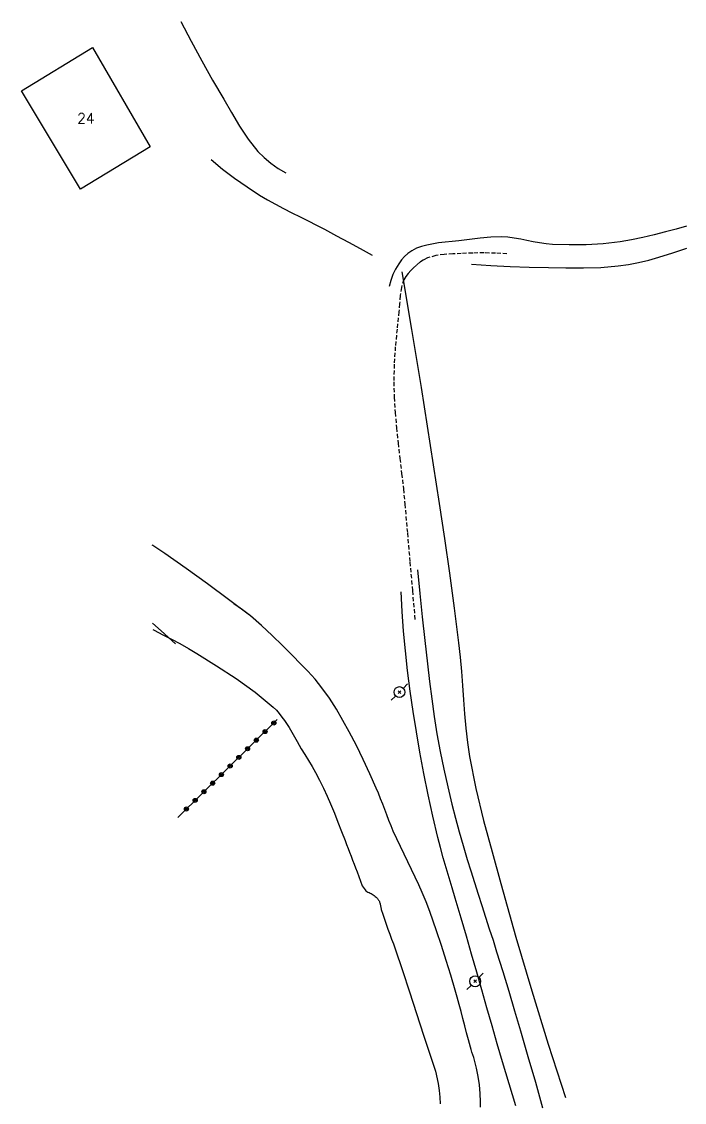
# Model space of a CAD drawing. Header units: millimetres. Extents: x 146000 to 147001, y 143000 to 144000.
# Drawn here: x 146087.9 to 146169, y 143176.9 to 143309 of the extents above; entities that cross this region are included whole.
import ezdxf
from ezdxf.enums import TextEntityAlignment as Align

# ---------------------------------------------------------------- set-up
doc = ezdxf.new("R2010")
doc.units = ezdxf.units.MM
doc.linetypes.add('DASHED', pattern=[0.75, 0.5, -0.25])
doc.layers.get('0').update_dxf_attribs({"linetype": 'CONTINUOUS'})
for name, color, linetype in [('W0017', 7, 'CONTINUOUS'), ('W0070', 7, 'DASHED'), ('W0071', 7, 'CONTINUOUS'), ('W0101', 7, 'CONTINUOUS'), ('W0300', 7, 'CONTINUOUS'), ('W0323', 7, 'CONTINUOUS'), ('W0473', 7, 'CONTINUOUS'), ('W0510', 5, 'CONTINUOUS'), ('W0991', 7, 'CONTINUOUS')]:
    doc.layers.add(name, color=color, linetype=linetype)
doc.styles.get("Standard").update_dxf_attribs({"font": 'romans.shx', "width": 0.85})

# ---------------------------------------------------------------- blocks, each defined once
blk = doc.blocks.new('T473')
for p, q in [((-0.166667, 0.166667), (0.166667, -0.166667)), ((-0.166667, -0.166667), (0.166667, 0.166667)), ((0.500001, 0.500001), (1.000002, 1.000002)), ((-1.000002, -1.000002), (-0.500001, -0.500001))]:
    blk.add_line(p, q)
blk.add_ellipse((0, 0), major_axis=(0.471405, 0.471405), ratio=1, start_param=5.4977871438, end_param=11.780972451)
blk = doc.blocks.new('t323o')
at = {"color": 0, "linetype": 'Continuous'}
for radius in [0.25, 0.15]:
    blk.add_circle((0, 0), radius, dxfattribs=at)

msp = doc.modelspace()

# ---------------------------------------------------------------- linework, layer by layer
at = {"layer": 'W0017'}
for points in [[(146107.42, 143309.05), (146108.67, 143306.65), (146109.96, 143304.26), (146111.29, 143301.9), (146112.67, 143299.57), (146113.62, 143297.93), (146114.58, 143296.27), (146115.63, 143294.66), (146116.84, 143293.17), (146117.6, 143292.41), (146118.42, 143291.72), (146119.3, 143291.1), (146120.23, 143290.55)], [(146111.1, 143292.17), (146112.52, 143291.01), (146113.99, 143289.9), (146115.5, 143288.84), (146117.04, 143287.84), (146118.01, 143287.26), (146118.99, 143286.72), (146119.98, 143286.19), (146120.99, 143285.68), (146122, 143285.18), (146123, 143284.68), (146124, 143284.17), (146125, 143283.65), (146126.45, 143282.86), (146127.9, 143282.07), (146129.35, 143281.28), (146130.8, 143280.48)]]:
    msp.add_lwpolyline(points, dxfattribs=at)
at = {"layer": 'W0070'}
msp.add_lwpolyline([(146147.29, 143280.64), (146145.9, 143280.73), (146144.5, 143280.76), (146143.11, 143280.74), (146141.71, 143280.68), (146140.68, 143280.63), (146139.63, 143280.58), (146138.58, 143280.44), (146137.57, 143280.14), (146137.09, 143279.9), (146136.65, 143279.61), (146136.24, 143279.27), (146135.86, 143278.92), (146135.53, 143278.6), (146135.21, 143278.26), (146134.92, 143277.89), (146134.69, 143277.48), (146134.38, 143276.52), (146134.23, 143275.53), (146134.17, 143274.54), (146134.08, 143273.57), (146133.85, 143271.43), (146133.64, 143269.29), (146133.5, 143267.14), (146133.46, 143264.98), (146133.51, 143263.1), (146133.62, 143261.23), (146133.79, 143259.36), (146133.99, 143257.49), (146134.2, 143255.62), (146134.42, 143253.76), (146134.63, 143251.89), (146134.81, 143250.03), (146135.12, 143246.49), (146135.43, 143242.95), (146135.74, 143239.42), (146136.04, 143235.88)], dxfattribs=at)
at = {"layer": 'W0071'}
for points in [[(146169.28, 143284.04), (146167.99, 143283.68), (146166.69, 143283.34), (146165.31, 143282.98), (146163.93, 143282.64), (146162.54, 143282.34), (146161.13, 143282.11), (146159.07, 143281.89), (146157, 143281.76), (146154.93, 143281.73), (146152.86, 143281.79), (146152.08, 143281.86), (146151.29, 143281.98), (146150.52, 143282.12), (146149.75, 143282.28), (146148.98, 143282.44), (146148.2, 143282.58), (146147.41, 143282.68), (146146.62, 143282.73), (146145.31, 143282.7), (146144.01, 143282.56), (146142.71, 143282.38), (146141.42, 143282.22), (146140.59, 143282.14), (146139.76, 143282.08), (146138.93, 143281.99), (146138.1, 143281.84), (146137.48, 143281.7), (146136.85, 143281.54), (146136.24, 143281.33), (146135.66, 143281.03), (146135.19, 143280.7), (146134.78, 143280.32), (146134.4, 143279.9), (146134.07, 143279.44), (146133.68, 143278.79), (146133.35, 143278.11), (146133.09, 143277.39), (146132.91, 143276.66)], [(146142.97, 143279.39), (146145.32, 143279.22), (146147.68, 143279.09), (146150.03, 143279.01), (146152.39, 143278.96), (146154.52, 143278.94), (146156.65, 143278.93), (146158.78, 143278.99), (146160.91, 143279.17), (146162.16, 143279.35), (146163.4, 143279.6), (146164.64, 143279.89), (146165.86, 143280.23), (146167.59, 143280.75), (146169.3, 143281.34)], [(146136.36, 143241.98), (146136.63, 143239.1), (146136.93, 143236.23), (146137.25, 143233.35), (146137.58, 143230.48), (146137.84, 143228.34), (146138.1, 143226.2), (146138.39, 143224.07), (146138.73, 143221.94), (146139.13, 143219.77), (146139.57, 143217.62), (146140.05, 143215.46), (146140.56, 143213.32), (146141, 143211.63), (146141.46, 143209.94), (146141.95, 143208.26), (146142.44, 143206.58), (146142.87, 143205.17), (146143.32, 143203.75), (146143.77, 143202.34), (146144.23, 143200.92), (146144.69, 143199.51), (146145.14, 143198.1), (146145.6, 143196.69), (146146.04, 143195.27), (146146.78, 143192.87), (146147.52, 143190.45), (146148.24, 143188.04), (146148.95, 143185.62), (146149.86, 143182.49), (146150.78, 143179.35), (146151.65, 143176.2)], [(146148.39, 143176.42), (146147.97, 143177.78), (146147.56, 143179.13), (146147.15, 143180.48), (146146.75, 143181.83), (146146.11, 143184.03), (146145.48, 143186.22), (146144.85, 143188.41), (146144.22, 143190.61), (146143.6, 143192.8), (146142.97, 143195), (146142.34, 143197.19), (146141.71, 143199.39), (146141.35, 143200.62), (146140.98, 143201.85), (146140.61, 143203.08), (146140.23, 143204.31), (146139.87, 143205.54), (146139.51, 143206.78), (146139.17, 143208.02), (146138.85, 143209.26), (146138.23, 143211.86), (146137.67, 143214.47), (146137.15, 143217.09), (146136.66, 143219.71), (146136.22, 143222.19), (146135.81, 143224.68), (146135.44, 143227.17), (146135.13, 143229.67), (146134.87, 143232.07), (146134.65, 143234.48), (146134.48, 143236.89), (146134.36, 143239.3)]]:
    msp.add_lwpolyline(points, dxfattribs=at)
at = {"layer": 'W0101'}
msp.add_lwpolyline([(146096.58, 143305.88), (146103.67, 143293.73), (146095.15, 143288.55), (146087.93, 143300.58)], close=True, dxfattribs=at)
at = {"layer": 'W0300'}
for points in [[(146134.45, 143278.46), (146135.64, 143271.38), (146136.8, 143264.29), (146137.92, 143257.2), (146139.01, 143250.1), (146139.65, 143245.84), (146140.27, 143241.59), (146140.86, 143237.32), (146141.39, 143233.05), (146141.58, 143231.32), (146141.72, 143229.58), (146141.85, 143227.84), (146141.97, 143226.11), (146142.1, 143224.37), (146142.26, 143222.63), (146142.47, 143220.89), (146142.73, 143219.17), (146143.5, 143215.24), (146144.44, 143211.35), (146145.48, 143207.49), (146146.54, 143203.64), (146148.39, 143197.06), (146150.33, 143190.5), (146152.35, 143183.97), (146154.46, 143177.47)], [(146115.79, 143236.45), (146113.23, 143238.37), (146110.65, 143240.27), (146108.06, 143242.14), (146105.45, 143244), (146104.71, 143244.49), (146103.96, 143244.96), (146103.89, 143245)], [(146103.95, 143235.48), (146104.98, 143234.55), (146106.75, 143232.96)]]:
    msp.add_lwpolyline(points, dxfattribs=at)
at = {"layer": 'W0323'}
msp.add_lwpolyline([(146119.21, 143223.69), (146107.02, 143211.69)], dxfattribs=at)
at = {"layer": 'W0510'}
for points in [[(146144.07, 143176.26), (146144.07, 143176.92), (146144.03, 143177.96), (146143.93, 143179), (146143.77, 143180.03), (146143.58, 143181.05), (146143.51, 143181.38), (146143.42, 143181.7), (146143.33, 143182.02), (146143.23, 143182.35), (146143.13, 143182.67), (146143.02, 143182.99), (146142.92, 143183.31), (146142.83, 143183.63), (146142.59, 143184.5), (146142.36, 143185.36), (146142.13, 143186.23), (146141.9, 143187.1), (146141.68, 143187.97), (146141.44, 143188.84), (146141.21, 143189.71), (146140.96, 143190.58), (146140.43, 143192.4), (146139.88, 143194.23), (146139.31, 143196.05), (146138.7, 143197.85), (146138.29, 143199.03), (146137.85, 143200.21), (146137.4, 143201.38), (146136.92, 143202.53), (146136.51, 143203.48), (146136.07, 143204.42), (146135.62, 143205.36), (146135.17, 143206.29), (146134.71, 143207.22), (146134.26, 143208.15), (146133.82, 143209.09), (146133.39, 143210.03), (146133.12, 143210.69), (146132.86, 143211.35), (146132.6, 143212.01), (146132.35, 143212.67), (146132.1, 143213.34), (146131.85, 143214), (146131.58, 143214.66), (146131.31, 143215.31), (146130.53, 143217.05), (146129.73, 143218.78), (146128.89, 143220.49), (146128, 143222.18), (146127.23, 143223.57), (146126.43, 143224.94), (146125.58, 143226.29), (146124.66, 143227.58), (146123.83, 143228.61), (146122.94, 143229.59), (146122.02, 143230.54), (146121.09, 143231.48), (146119.84, 143232.74), (146118.56, 143233.98), (146117.26, 143235.18), (146115.92, 143236.35), (146115.43, 143236.74), (146114.93, 143237.12), (146114.42, 143237.49), (146113.89, 143237.83)], [(146103.96, 143234.71), (146104.13, 143234.62), (146105.19, 143234.06), (146106.25, 143233.52), (146107.3, 143232.97), (146108.35, 143232.39), (146109.37, 143231.77), (146111.78, 143230.25), (146114.17, 143228.7), (146116.51, 143227.04), (146118.71, 143225.2), (146119.09, 143224.82), (146119.45, 143224.41), (146119.78, 143223.99), (146120.09, 143223.55), (146120.65, 143222.72), (146121.15, 143221.85), (146121.64, 143220.98), (146122.14, 143220.11), (146122.58, 143219.39), (146123.02, 143218.66), (146123.46, 143217.94), (146123.87, 143217.2), (146124.36, 143216.25), (146124.84, 143215.3), (146125.29, 143214.33), (146125.73, 143213.36), (146126.19, 143212.25), (146126.63, 143211.13), (146127.06, 143210.01), (146127.49, 143208.89), (146127.68, 143208.41), (146127.86, 143207.93), (146128.05, 143207.45), (146128.23, 143206.97), (146128.42, 143206.49), (146128.6, 143206.01), (146128.79, 143205.53), (146128.99, 143205.05), (146129.18, 143204.5), (146129.37, 143203.92), (146129.6, 143203.35), (146129.95, 143202.84), (146130.05, 143202.74), (146130.17, 143202.65), (146130.3, 143202.58), (146130.43, 143202.51), (146130.56, 143202.45), (146130.68, 143202.39), (146130.81, 143202.33), (146130.93, 143202.25), (146131.06, 143202.15), (146131.18, 143202.05), (146131.3, 143201.94), (146131.42, 143201.83), (146131.47, 143201.78), (146131.51, 143201.72), (146131.56, 143201.67), (146131.6, 143201.6), (146131.65, 143201.52), (146131.69, 143201.43), (146131.72, 143201.35), (146131.75, 143201.26), (146131.78, 143201.16), (146131.81, 143201.06), (146131.83, 143200.96), (146131.84, 143200.86), (146131.86, 143200.76), (146131.88, 143200.67), (146131.9, 143200.57), (146131.92, 143200.47), (146132.11, 143199.86), (146132.31, 143199.25), (146132.52, 143198.64), (146132.74, 143198.04), (146132.97, 143197.44), (146133.19, 143196.84), (146133.41, 143196.24), (146133.62, 143195.64), (146134.51, 143193), (146135.39, 143190.37), (146136.25, 143187.72), (146137.1, 143185.07), (146137.59, 143183.61), (146138.09, 143182.15), (146138.55, 143180.66), (146138.89, 143179.15), (146139.02, 143178.33), (146139.1, 143177.5), (146139.12, 143176.67)]]:
    msp.add_lwpolyline(points, dxfattribs=at)

# ---------------------------------------------------------------- block references
at = {"layer": 'W0323', "rotation": 224.5467102373025}
for p in [(146117.71, 143222.21), (146118.78, 143223.26), (146116.64, 143221.16), (146115.57, 143220.11), (146114.5, 143219.05), (146112.37, 143216.95), (146113.44, 143218), (146111.3, 143215.9), (146110.23, 143214.85), (146109.16, 143213.79), (146108.09, 143212.74)]:
    msp.add_blockref('t323o', p, dxfattribs=at)
at = {"layer": 'W0473'}
for p in [(146134.15, 143227.04), (146143.41, 143191.67)]:
    msp.add_blockref('T473', p, dxfattribs=at)

# ---------------------------------------------------------------- texts
at = {"layer": 'W0991'}
msp.add_text('24', height=1.25, dxfattribs=at).set_placement((146095.79, 143297.22), align=Align.MIDDLE_CENTER)

doc.saveas('drawing.dxf')
